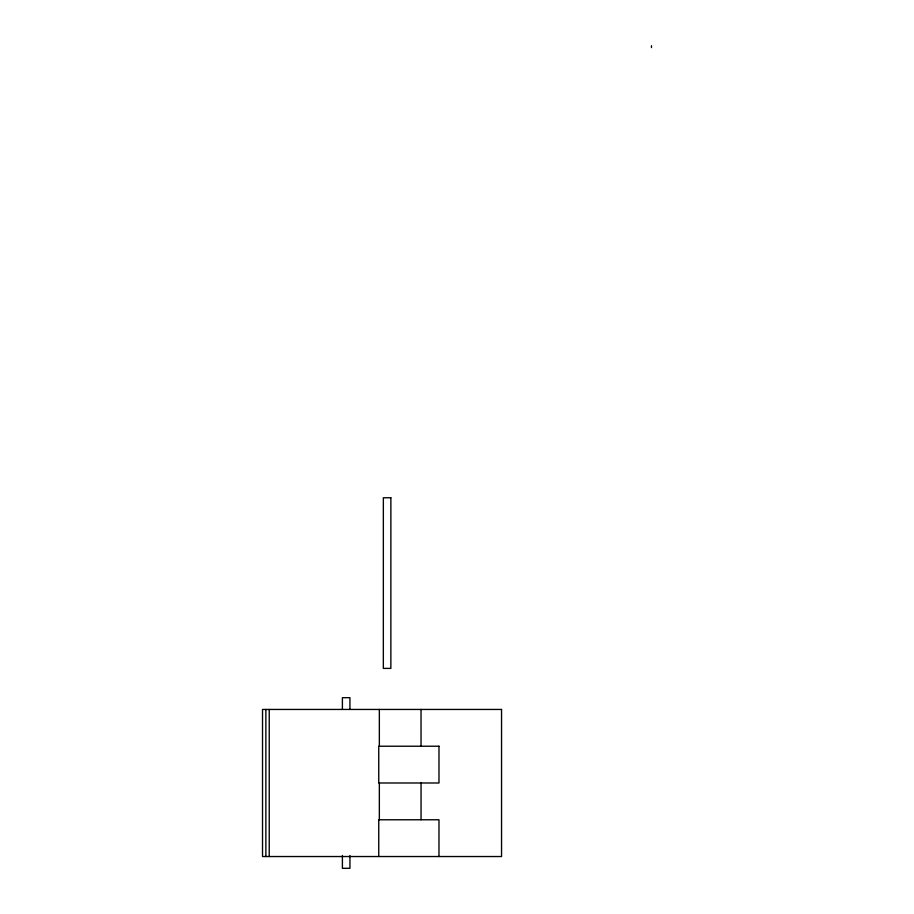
<?xml version="1.0" encoding="UTF-8"?>
<svg xmlns="http://www.w3.org/2000/svg" width="914" height="914" viewBox="0 0 914 914"><rect width="100%" height="100%" fill="white"/><g stroke="black" fill="none" stroke-linecap="round" stroke-linejoin="round"><path stroke-width="1.37" d="M438.971 856.532L438.983 819.767L378.75 819.767L378.75 856.532M421.034 709.447L421.046 746.224M651.476 45.723L651.476 47.585M421.046 782.99L421.046 819.767M379.344 709.447L379.344 746.224M379.344 782.99L379.344 819.767M349.936 709.058L349.936 697.69L342.407 697.69L342.396 709.058M349.936 855.504L349.936 868.3L342.407 868.3L342.396 855.504M269.23 709.447L269.23 856.532M265.871 709.447L265.871 856.532M390.861 497.776L383.354 497.776L383.343 668.397L390.861 668.397L390.872 497.776M501.546 709.447L262.524 709.447L262.524 856.532L501.546 856.532L501.546 709.447M438.983 746.224L378.75 746.224L378.75 782.99L438.983 782.99L438.983 746.224"/></g></svg>
